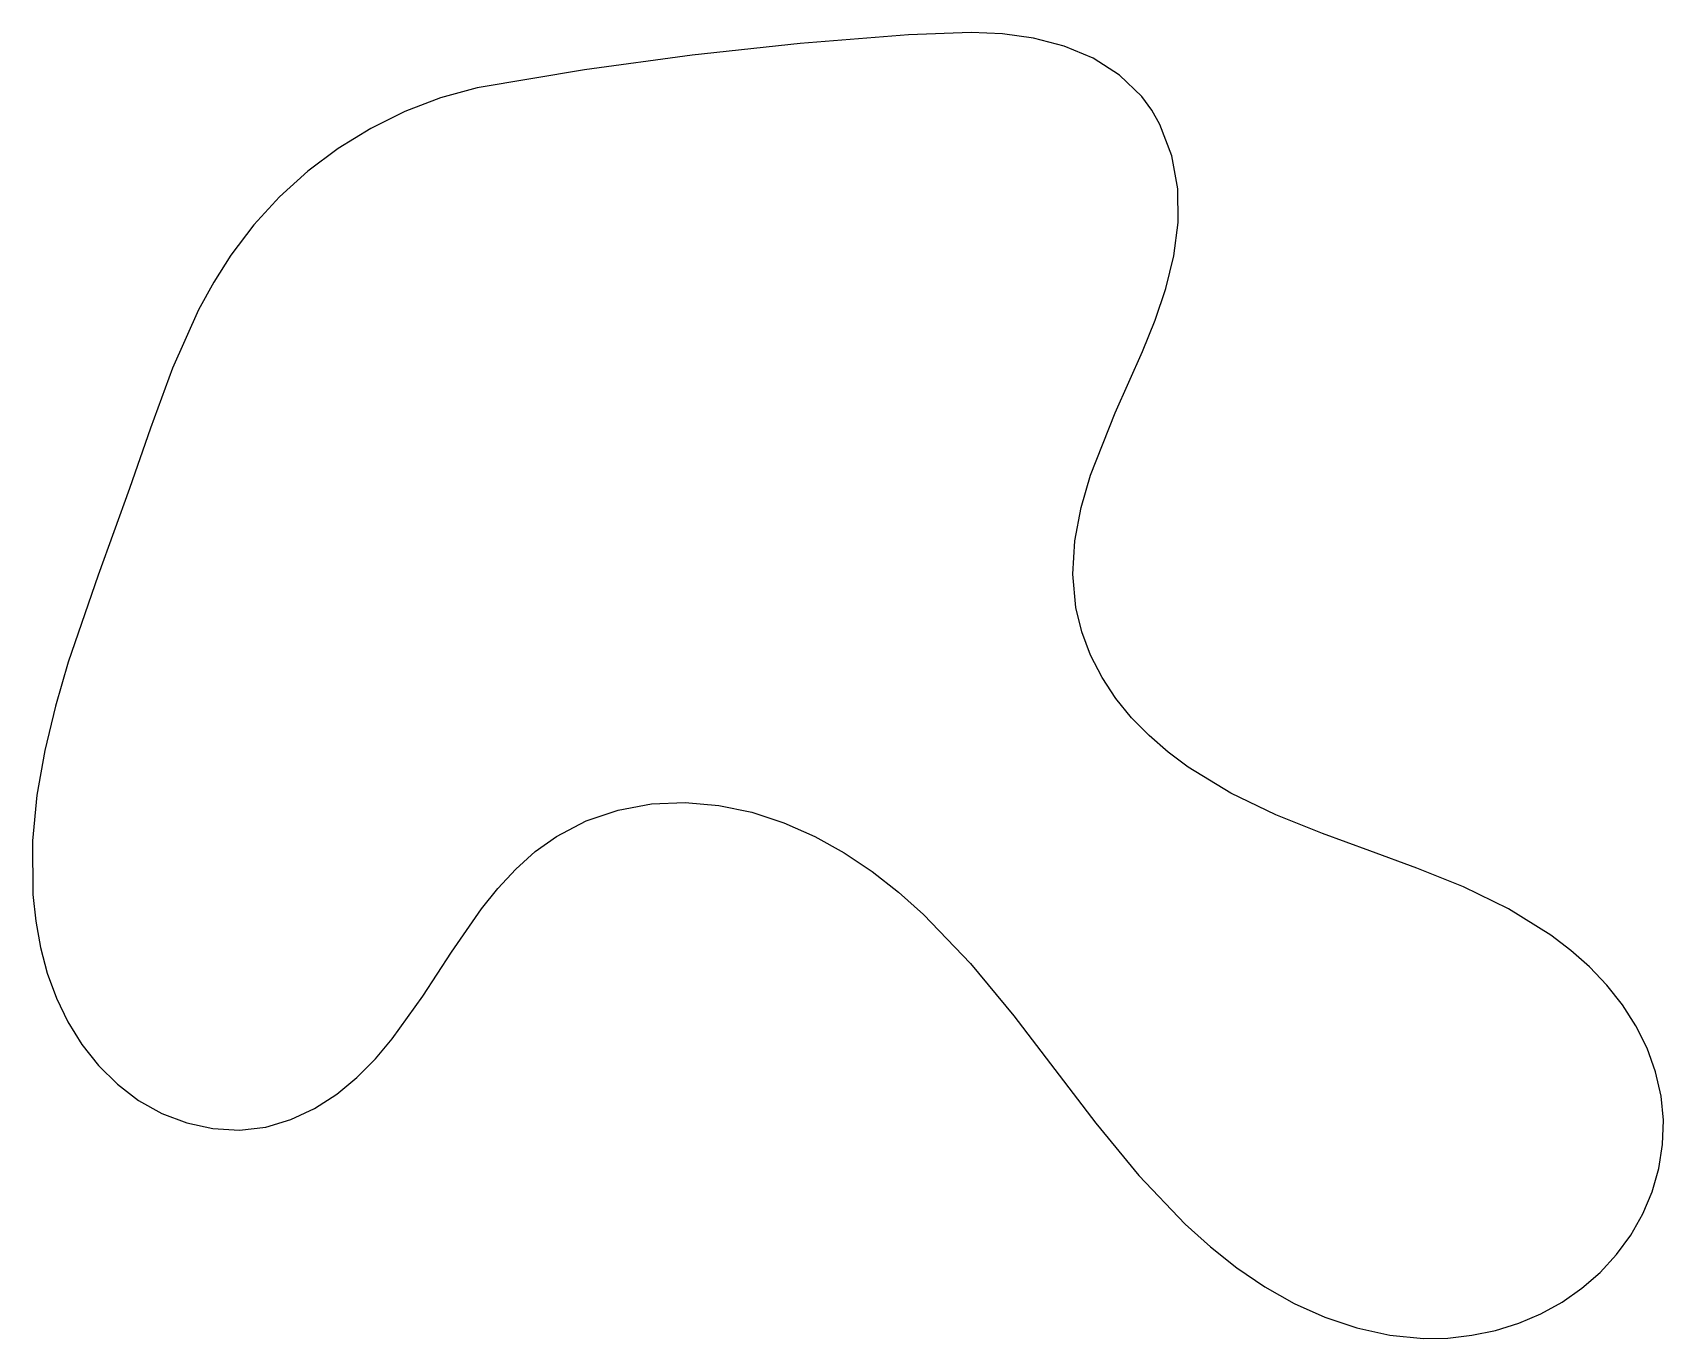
# Model space of a CAD drawing. Extents: x 42 to 170, y 134 to 236.
import ezdxf

# ---------------------------------------------------------------- set-up
doc = ezdxf.new("R2010")
doc.units = 0

msp = doc.modelspace()

# ---------------------------------------------------------------- linework, layer by layer
at = {"layer": 'Layer 1'}
for p, q in [((115.647684, 236.470487), (110.72822, 236.289199)), ((118.099255, 236.363511), (115.647684, 236.470487)), ((102.235387, 235.623905), (93.765519, 234.71166)), ((110.72822, 236.289199), (102.235387, 235.623905)), ((120.52889, 236.036577), (118.099255, 236.363511)), ((122.916921, 235.417016), (120.52889, 236.036577)), ((125.189228, 234.461994), (122.916921, 235.417016)), ((93.765519, 234.71166), (85.325782, 233.553342)), ((127.251755, 233.150102), (125.189228, 234.461994)), ((85.325782, 233.553342), (76.923343, 232.149827)), ((129.01045, 231.459931), (127.251755, 233.150102)), ((74.047507, 231.351159), (71.260918, 230.283682)), ((76.923343, 232.149827), (74.047507, 231.351159)), ((76.923343, 232.149827), (76.923343, 232.149827)), ((129.787624, 230.406265), (129.01045, 231.459931)), ((71.260918, 230.283682), (68.584839, 228.961825)), ((130.435457, 229.273979), (129.787624, 230.406265)), ((68.584839, 228.961825), (66.040531, 227.400015)), ((131.361076, 226.827844), (130.435457, 229.273979)), ((66.040531, 227.400015), (63.649259, 225.612681)), ((131.82325, 224.230119), (131.361076, 226.827844)), ((63.649259, 225.612681), (61.432283, 223.614251)), ((131.85792, 221.589396), (131.82325, 224.230119)), ((61.432283, 223.614251), (59.410866, 221.419152)), ((59.410866, 221.419152), (57.606271, 219.041813)), ((131.523394, 218.988194), (131.85792, 221.589396)), ((57.606271, 219.041813), (56.274284, 216.935857)), ((130.9013, 216.437406), (131.523394, 218.988194)), ((56.274284, 216.935857), (55.088479, 214.7501)), ((130.062538, 213.938183), (130.9013, 216.437406)), ((55.088479, 214.7501), (53.057487, 210.196315)), ((129.07801, 211.49168), (130.062538, 213.938183)), ((126.936208, 206.681673), (129.07801, 211.49168)), ((53.057487, 210.196315), (51.317437, 205.494722)), ((124.98843, 201.797682), (126.936208, 206.681673)), ((51.317437, 205.494722), (49.672472, 200.759584)), ((49.672472, 200.759584), (47.215021, 193.982226)), ((124.250973, 199.263488), (124.98843, 201.797682)), ((123.765629, 196.670934), (124.250973, 199.263488)), ((123.603638, 194.053831), (123.765629, 196.670934)), ((47.215021, 193.982226), (44.876277, 187.161017)), ((123.83624, 191.44599), (123.603638, 194.053831)), ((124.299018, 189.541194), (123.83624, 191.44599)), ((124.993505, 187.707304), (124.299018, 189.541194)), ((44.876277, 187.161017), (43.870851, 183.716524)), ((125.894624, 185.961799), (124.993505, 187.707304)), ((126.9773, 184.32216), (125.894624, 185.961799)), ((128.215757, 182.801046), (126.9773, 184.32216)), ((43.870851, 183.716524), (43.038419, 180.240136)), ((129.58712, 181.397821), (128.215757, 182.801046)), ((43.038419, 180.240136), (42.426753, 176.724873)), ((131.070638, 180.110024), (129.58712, 181.397821)), ((132.64556, 178.93519), (131.070638, 180.110024)), ((135.990897, 176.901536), (132.64556, 178.93519)), ((42.426753, 176.724873), (42.083624, 173.16376)), ((139.524551, 175.204346), (135.990897, 176.901536)), ((85.472054, 174.729289), (87.974039, 175.573231)), ((87.974039, 175.573231), (90.577827, 176.048686)), ((90.577827, 176.048686), (93.222889, 176.1638)), ((93.222889, 176.1638), (95.854385, 175.93552)), ((95.854385, 175.93552), (98.441194, 175.395996)), ((98.441194, 175.395996), (100.958363, 174.57623)), ((143.175252, 173.734243), (139.524551, 175.204346)), ((83.132402, 173.50871), (85.472054, 174.729289)), ((100.958363, 174.57623), (103.38094, 173.50722)), ((42.083624, 173.16376), (42.109957, 168.962539)), ((81.467655, 172.311049), (83.132402, 173.50871)), ((103.38094, 173.50722), (105.684637, 172.225176)), ((146.87173, 172.38185), (143.175252, 173.734243)), ((79.942265, 170.93794), (81.467655, 172.311049)), ((105.684637, 172.225176), (107.868172, 170.761128)), ((150.567033, 171.02541), (146.87173, 172.38185)), ((78.542024, 169.428729), (79.942265, 170.93794)), ((107.868172, 170.761128), (109.941079, 169.138332)), ((154.213251, 169.543696), (150.567033, 171.02541)), ((42.109957, 168.962539), (42.328761, 166.870197)), ((77.252722, 167.82276), (78.542024, 169.428729)), ((109.941079, 169.138332), (111.912891, 167.380048)), ((157.737701, 167.82815), (154.213251, 169.543696)), ((74.910658, 164.444996), (77.252722, 167.82276)), ((161.0677, 165.77021), (157.737701, 167.82815)), ((42.328761, 166.870197), (42.700095, 164.807064)), ((111.912891, 167.380048), (115.591365, 163.550036)), ((162.632091, 164.581379), (161.0677, 165.77021)), ((42.700095, 164.807064), (43.235535, 162.790914)), ((72.66994, 160.99545), (74.910658, 164.444996)), ((164.102709, 163.278866), (162.632091, 164.581379)), ((43.235535, 162.790914), (43.946661, 160.839521)), ((115.591365, 163.550036), (118.97986, 159.45715)), ((165.458537, 161.860668), (164.102709, 163.278866)), ((166.67856, 160.32478), (165.458537, 161.860668)), ((43.946661, 160.839521), (44.84505, 158.970659)), ((70.274137, 157.648939), (72.66994, 160.99545)), ((167.739628, 158.671083), (166.67856, 160.32478)), ((44.84505, 158.970659), (45.94228, 157.2021)), ((118.97986, 159.45715), (125.418865, 151.038637)), ((168.615936, 156.912998), (167.739628, 158.671083)), ((45.94228, 157.2021), (47.242705, 155.563182)), ((68.947796, 156.080788), (70.274137, 157.648939)), ((67.502568, 154.62312), (68.947796, 156.080788)), ((169.282486, 155.068808), (168.615936, 156.912998)), ((47.242705, 155.563182), (48.732124, 154.09457)), ((169.71428, 153.1568), (169.282486, 155.068808)), ((48.732124, 154.09457), (50.394281, 152.831008)), ((65.914104, 153.310809), (67.502568, 154.62312)), ((50.394281, 152.831008), (52.212923, 151.80724)), ((62.330388, 151.319311), (64.184924, 152.192534)), ((64.184924, 152.192534), (65.914104, 153.310809)), ((169.888296, 151.26891), (169.71428, 153.1568)), ((52.212923, 151.80724), (54.166593, 151.060313)), ((54.166593, 151.060313), (56.210655, 150.618967)), ((60.365854, 150.74216), (62.330388, 151.319311)), ((125.418865, 151.038637), (128.777614, 146.955101)), ((169.823371, 149.373826), (169.888296, 151.26891)), ((56.210655, 150.618967), (58.294084, 150.505488)), ((58.294084, 150.505488), (60.365854, 150.74216)), ((169.52651, 147.500015), (169.823371, 149.373826)), ((169.00472, 145.67594), (169.52651, 147.500015)), ((128.777614, 146.955101), (132.41887, 143.12972)), ((168.267671, 143.928878), (169.00472, 145.67594)), ((167.331741, 142.279488), (168.267671, 143.928878)), ((132.41887, 143.12972), (134.387021, 141.358569)), ((166.213999, 140.746328), (167.331741, 142.279488)), ((134.387021, 141.358569), (136.463346, 139.716281)), ((164.93151, 139.34796), (166.213999, 140.746328)), ((136.463346, 139.716281), (138.65053, 138.230521)), ((163.503493, 138.104838), (164.93151, 139.34796)), ((138.65053, 138.230521), (140.95126, 136.92895)), ((161.950601, 137.026898), (163.503493, 138.104838)), ((140.95126, 136.92895), (143.365696, 135.841688)), ((160.292051, 136.116937), (161.950601, 137.026898)), ((143.365696, 135.841688), (145.876006, 135.00115)), ((158.547064, 135.37775), (160.292051, 136.116937)), ((145.876006, 135.00115), (148.457905, 134.438442)), ((148.457905, 134.438442), (151.08711, 134.18467)), ((151.08711, 134.18467), (152.985661, 134.212798)), ((152.985661, 134.212798), (154.87465, 134.422884)), ((154.87465, 134.422884), (156.734857, 134.812134)), ((156.734857, 134.812134), (158.547064, 135.37775))]:
    msp.add_line(p, q, dxfattribs=at)

doc.saveas('drawing.dxf')
